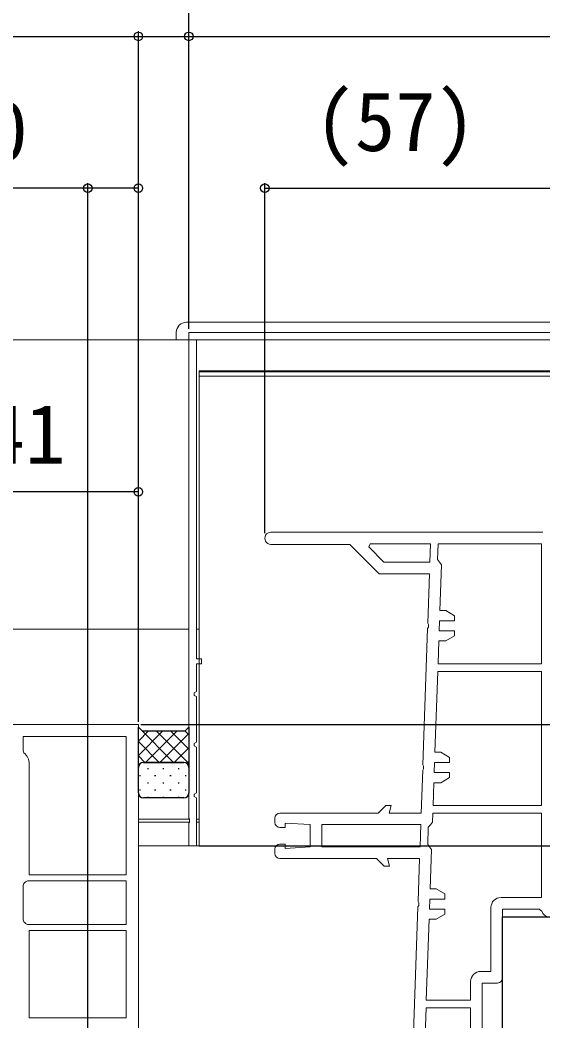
# Model space of a CAD drawing. Units: millimetres, scale not verified. Extents: x -700 to 700, y -1044 to 1038.
# Drawn here: x 441.6 to 545, y -579 to -381.2 of the extents above; entities that cross this region are included whole.
import ezdxf
from ezdxf.enums import TextEntityAlignment as Align

# ---------------------------------------------------------------- set-up
doc = ezdxf.new("R2010")
doc.units = ezdxf.units.MM
doc.header["$LTSCALE"] = 6
for name, color, linetype, lineweight in [('0-2_YKK_11', 7, 'Continuous', 18), ('0-3_YKK_11E', 4, 'Continuous', 18), ('0-4_YKK_12', 2, 'Continuous', 18), ('0-5_YKK_13', 4, 'Continuous', 18)]:
    doc.layers.add(name, color=color, linetype=linetype, lineweight=lineweight)
for name, color, linetype in [('0-7_YKK_D', 6, 'Continuous'), ('0-9_YSS_K', 3, 'Continuous'), ('0-A_YSS_KE', 3, 'Continuous')]:
    doc.layers.add(name, color=color, linetype=linetype)
doc.styles.add('ＭＳ ゴシック', font='')
doc.styles.get('ＭＳ ゴシック').set_extended_font_data('MS Gothic')

msp = doc.modelspace()

# ---------------------------------------------------------------- linework, layer by layer
at = {"layer": '0-2_YKK_11', "color": 30}
for points in [[(475, -538.942), (475, -442.9), (555, -442.9)], [(553.5, -444.4), (476.5, -444.4), (476.5, -507.4), (477.5, -507.4), (477.5, -508.4), (476.5, -508.4), (476.5, -513.9), (476, -514.155), (476, -514.645), (476.5, -514.9), (476.5, -523.9), (476, -524.155), (476, -524.645), (476.5, -524.9), (476.5, -533.9), (476, -534.155), (476, -534.645), (476.5, -534.9)], [(476.5, -534.9), (476.5, -544.4), (475, -544.4), (475, -539.858), (475.12, -539.675), (475.12, -539.125), (475, -538.942)]]:
    msp.add_lwpolyline(points, dxfattribs=at)
at = {"layer": '0-2_YKK_11', "color": 211}
for points in [[(465, -597.9), (465, -520.4), (417.2, -520.4)], [(462.6, -550.1), (462.6, -522.8), (442.2, -522.8), (442.2, -525.608), (442.377, -525.989)], [(443.4, -528.2), (443.4, -550.1), (462.6, -550.1)], [(442.377, -559.389), (442.2, -559.008), (442.2, -552.192), (442.377, -551.811)], [(442.711, -551.477), (443.092, -551.3), (462.6, -551.3), (462.6, -559.9)], [(462.6, -559.9), (443.092, -559.9), (442.711, -559.724)]]:
    msp.add_lwpolyline(points, dxfattribs=at)
msp.add_lwpolyline([(443.4, -578.4), (462.6, -578.4), (462.6, -561.1), (443.4, -561.1)], close=True, dxfattribs=at)
for centre, start, end in [((440.5, -528.2), 359.99999, 49.67978), ((440.5, -549.6), 310.32022, 319.67978), ((440.5, -561.6), 40.32022, 49.67978)]:
    msp.add_arc(centre, 2.9, start, end, dxfattribs=at)
at = {"layer": '0-3_YKK_11E'}
for p, q in [((545, -482.4), (491.2, -482.4)), ((492, -538.9), (492, -539.75)), ((492, -545.05), (492, -545.9))]:
    msp.add_line(p, q, dxfattribs=at)
for points in [[(491.2, -484.8), (506.8, -484.8), (512.6, -490.6), (522.572, -490.6), (522.231, -500.381), (522.372, -500.646), (522.354, -501.165), (522.195, -501.419), (521.253, -528.381), (521.394, -528.646), (521.376, -529.165), (521.217, -529.419), (520.921, -537.9), (514.578, -537.9), (514.98, -536.4), (513.919, -536.4), (512.419, -537.9), (493, -537.9)], [(530.7, -571.2), (530.7, -574.9), (521.93, -574.9), (522.489, -558.9), (523.858, -558.9), (525.59, -557.9), (525.59, -556.9), (522.559, -556.9), (522.628, -554.9), (525.59, -554.9), (525.59, -553.9), (523.858, -552.9), (522.698, -552.9), (522.97, -545.118), (522.587, -544.614), (522.205, -544.11), (522.324, -540.683), (522.741, -540.207), (523.158, -539.731), (523.222, -537.9)], [(523.222, -537.9), (544.7, -537.9), (544.7, -554.6), (536.7, -554.6)], [(493, -540.75), (494, -540.75), (494, -539.9), (499, -540.2), (499, -544.6), (494, -544.9), (494, -544.05), (493, -544.05)], [(493, -546.9), (512.104, -546.9), (513.604, -548.4), (514.665, -548.4), (514.263, -546.9), (520.606, -546.9), (520.31, -555.381), (520.451, -555.646), (520.433, -556.165), (520.274, -556.419), (519, -592.9), (512.658, -592.9), (513.06, -591.4), (511.999, -591.4), (510.499, -592.9), (491, -592.9)], [(534.7, -556.6), (534.7, -569.2), (532.7, -569.2)], [(537, -570.5), (537, -556.9), (544.264, -556.9), (544.748, -557.275)], [(535.3, -612.4), (535.3, -600.4), (537, -600.4), (537, -596.6), (535.8, -596.6), (535.8, -598.1), (533, -598.1), (533, -571.5), (536, -571.5)]]:
    msp.add_lwpolyline(points, dxfattribs=at)
for points in [[(510.826, -484.7), (522.744, -484.7), (522.618, -488.3), (513.553, -488.3), (510.57, -485.317)], [(544.7, -484.7), (544.7, -508.4), (524.252, -508.4), (524.409, -503.9), (525.779, -503.9), (527.511, -502.9), (527.511, -501.9), (524.479, -501.9), (524.549, -499.9), (527.511, -499.9), (527.511, -498.9), (525.779, -497.9), (524.619, -497.9), (524.936, -488.818), (524.536, -488.31), (524.136, -487.803), (524.244, -484.7)], [(544.7, -509.9), (544.7, -536.4), (523.274, -536.4), (523.432, -531.9), (524.801, -531.9), (526.533, -530.9), (526.533, -529.9), (523.501, -529.9), (523.571, -527.9), (526.533, -527.9), (526.533, -526.9), (524.801, -525.9), (523.641, -525.9), (524.2, -509.9)], [(501.3, -540.2), (520.84, -540.2), (520.687, -544.6), (501.3, -544.6)], [(530.7, -576.4), (530.7, -598.1), (520.5, -598.1), (520.5, -595.665), (520.869, -595.183), (521.238, -594.718), (521.878, -576.4)]]:
    msp.add_lwpolyline(points, close=True, dxfattribs=at)
for centre, radius, start, end in [((491.2, -483.6), 1.2, 89.99999, 270.00001), ((493, -538.9), 1, 90.00001, 179.99999), ((493, -539.75), 1, 180.00001, 269.99999), ((493, -545.05), 1, 90.00001, 179.99999), ((493, -545.9), 1, 180.00001, 269.99999), ((536.7, -556.6), 2, 90.00001, 179.99999), ((546.2, -556.9), 1.5, 194.47758, 270), ((532.7, -571.2), 2, 90.00001, 179.99999), ((536, -570.5), 1, 270.00001, 359.99999)]:
    msp.add_arc(centre, radius, start, end, dxfattribs=at)
at = {"layer": '0-4_YKK_12'}
for p, q in [((476.5, -444.4), (352, -444.4)), ((553, -444.4), (476.8, -444.4)), ((553, -450.5), (477, -450.5)), ((477, -544.4), (477, -450.5)), ((553, -450.698), (477, -450.698)), ((477, -451.581), (553, -451.581)), ((475, -501.55), (352, -501.55)), ((476.5, -501.55), (477, -501.55)), ((465, -539.1), (475.078, -539.1)), ((465, -539.7), (475.078, -539.7)), ((476.5, -539.1), (477, -539.1)), ((476.5, -539.7), (477, -539.7)), ((477, -544.4), (465, -544.4))]:
    msp.add_line(p, q, dxfattribs=at)
at = {"layer": '0-5_YKK_13'}
for p, q in [((474.5, -440.9), (554.5, -440.9)), ((472.5, -444.4), (472.5, -442.9))]:
    msp.add_line(p, q, dxfattribs=at)
msp.add_arc((474.5, -442.9), 2, 90, 180, dxfattribs=at)
at = {"layer": '0-7_YKK_D'}
for p, q in [((475, -442.2), (475, -353.4)), ((475, -442.2), (475, -353.4)), ((465, -519.9), (465, -383.4)), ((465, -519.9), (465, -383.4)), ((475, -442.2), (475, -383.4)), ((55, -384.4), (465, -384.4)), ((455, -599.4), (455, -413.4)), ((465, -519.9), (465, -413.4)), ((490, -482.6), (490, -413.4)), ((490, -414.4), (547, -414.4)), ((465, -474.4), (424, -474.4)), ((465, -519.9), (465, -473.4)), ((465.5, -520.4), (666, -520.4)), ((465.5, -520.4), (666, -520.4)), ((477, -544.4), (606, -544.4)), ((477, -544.4), (636, -544.4))]:
    msp.add_line(p, q, dxfattribs=at)
for points in [[(465, -384.4), (475, -384.4), (575.591, -384.4)], [(465, -414.4), (455, -414.4), (427.6, -414.4)]]:
    msp.add_lwpolyline(points, dxfattribs=at)
for centre in [(465, -384.4), (465, -384.4), (475, -384.4), (455, -414.4), (465, -414.4), (490, -414.4), (465, -474.4)]:
    msp.add_circle(centre, 0.85, dxfattribs=at)
at = {"layer": '0-9_YSS_K'}
for p, q in [((471.954, -527.9), (465, -520.946)), ((465, -523.67), (467.02, -521.65)), ((465, -526.499), (469.849, -521.65)), ((466.427, -527.9), (472.677, -521.65)), ((475, -528.117), (468.532, -521.65)), ((469.256, -527.9), (475, -522.156)), ((475, -525.289), (471.361, -521.65)), ((475, -522.46), (474.189, -521.65)), ((469.126, -527.9), (465, -523.775)), ((472.084, -527.9), (475, -524.985)), ((466.297, -527.9), (465, -526.603)), ((466, -527.9), (474, -527.9)), ((474, -527.9), (466, -527.9)), ((474.662, -528.151), (475, -527.813)), ((465, -533.9), (465, -528.9)), ((467.008, -529.141), (466.808, -529.141)), ((470.038, -529.141), (469.838, -529.141)), ((473.068, -529.141), (472.868, -529.141)), ((475, -528.9), (475, -533.9)), ((465.393, -530.556), (465.193, -530.556)), ((467.008, -531.971), (466.808, -531.971)), ((468.423, -530.556), (468.223, -530.556)), ((470.038, -531.971), (469.838, -531.971)), ((471.453, -530.556), (471.253, -530.556)), ((473.068, -531.971), (472.868, -531.971)), ((474.483, -530.556), (474.283, -530.556)), ((465.393, -533.386), (465.193, -533.386)), ((468.423, -533.386), (468.223, -533.386)), ((471.453, -533.386), (471.253, -533.386)), ((474.483, -533.386), (474.283, -533.386)), ((474, -534.9), (466, -534.9)), ((467.008, -534.801), (466.808, -534.801)), ((470.038, -534.801), (469.838, -534.801)), ((473.068, -534.801), (472.868, -534.801))]:
    msp.add_line(p, q, dxfattribs=at)
for points in [[(465, -520.9), (465.75, -521.65), (474.25, -521.65), (475, -520.9), (475, -528.9)], [(465, -528.9), (465, -520.9), (465.75, -521.65), (474.25, -521.65), (475, -520.9)]]:
    msp.add_lwpolyline(points, dxfattribs=at)
for centre, start, end in [((466, -528.9), 90, 180), ((466, -528.9), 90, 180), ((474, -528.9), 0, 90), ((474, -528.9), 0, 90), ((466, -533.9), 180, 270), ((474, -533.9), 270, 0)]:
    msp.add_arc(centre, 1, start, end, dxfattribs=at)
at = {"layer": '0-A_YSS_KE'}
msp.add_lwpolyline([(549.5, -672.9), (537, -672.9), (537, -558.4), (549.5, -558.4)], close=True, dxfattribs=at)

# ---------------------------------------------------------------- texts
at = {"layer": '0-7_YKK_D', "style": 'ＭＳ ゴシック'}
for s, p in [('(57)', (499.818, -410.582)), ('10', (427.146, -412.4)), ('41', (434.636, -472.4))]:
    msp.add_text(s, height=11.73, dxfattribs=at).set_placement(p, align=Align.BOTTOM_LEFT)

doc.saveas('drawing.dxf')
